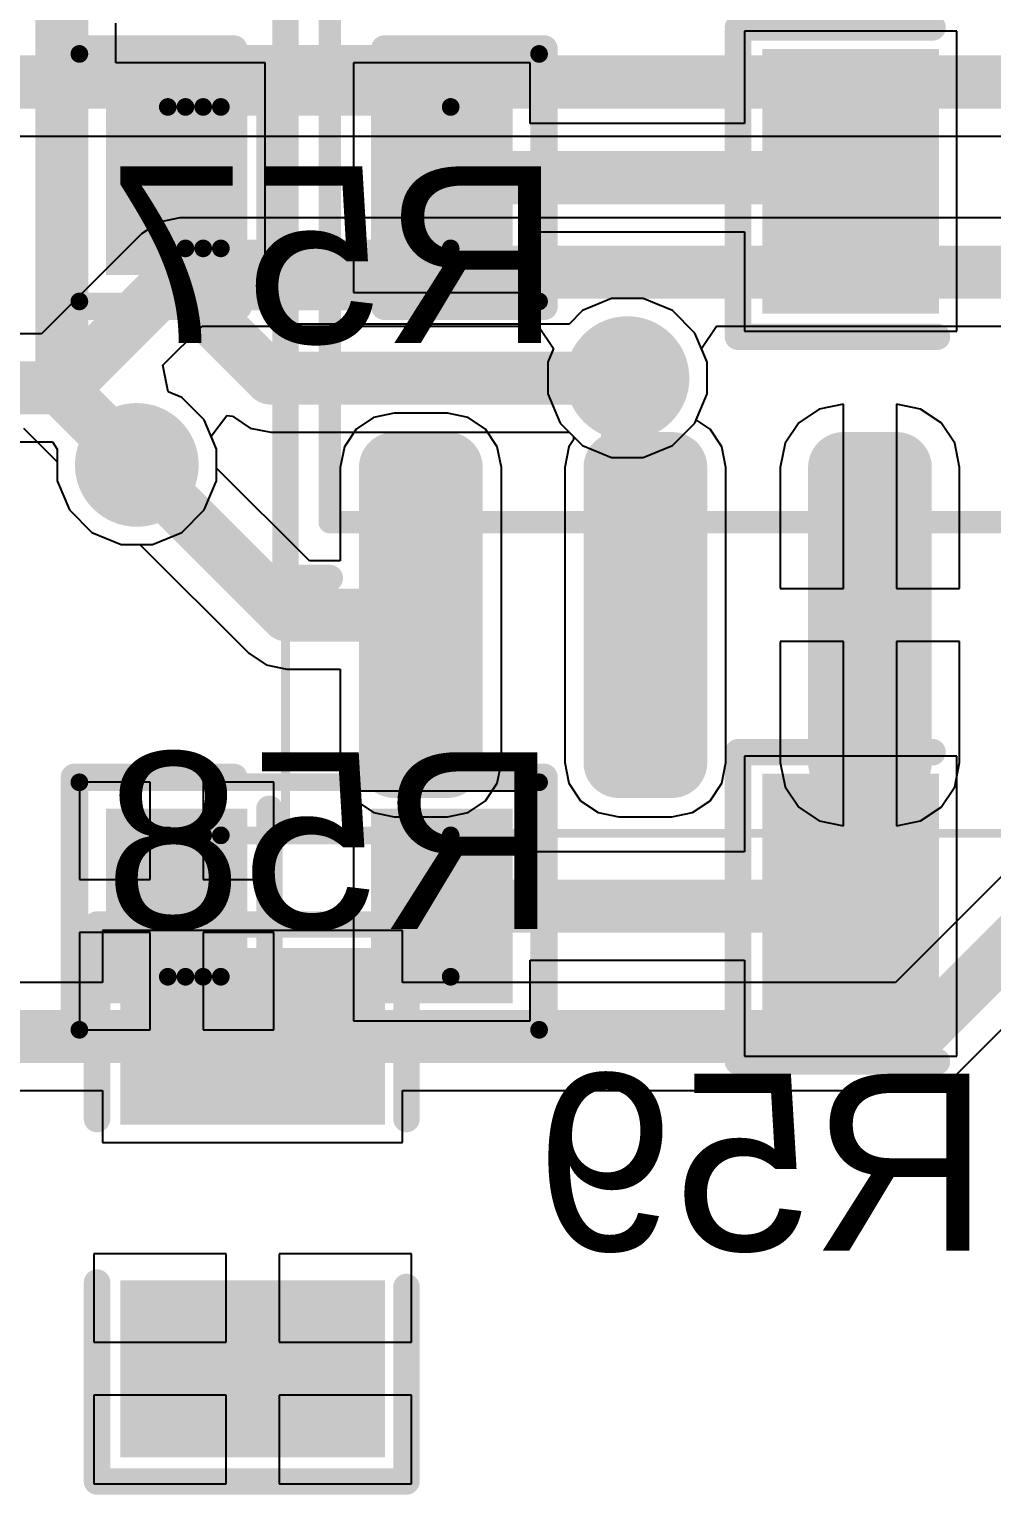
# Model space of a CAD drawing. Header units: millimetres. Extents: x 95 to 305, y 96 to 295.
# Drawn here: x 174.82 to 180.26, y 111.46 to 119.75 of the extents above; entities that cross this region are included whole.
import ezdxf

# ---------------------------------------------------------------- set-up
doc = ezdxf.new("R2010")
doc.units = ezdxf.units.MM
for name, color, linetype in [('BottomLayer', 5, 'Continuous'), ('BottomOverlay', 54, 'Continuous'), ('BottomPaste', 16, 'Continuous'), ('BottomSolder', 6, 'Continuous'), ('Mechanical11', 56, 'Continuous'), ('Mechanical13', 56, 'Continuous'), ('Mechanical15', 56, 'Continuous'), ('TopLayer', 1, 'Continuous'), ('TopOverlay', 2, 'Continuous'), ('TopPaste', 8, 'Continuous'), ('TopSolder', 216, 'Continuous'), ('ViaHoleLayer', 16, 'Continuous')]:
    doc.layers.add(name, color=color, linetype=linetype)
doc.styles.add('Arial', font='arial.ttf', dxfattribs={"height": 0.2})

# ---------------------------------------------------------------- blocks, each defined once
blk = doc.blocks.new('SOIC_14_B_59')
at = {"layer": 'BottomLayer'}
h = blk.add_hatch(color=5, dxfattribs=at)
edge = h.paths.add_edge_path()
edge.add_arc((1.67399843, -1.11400082), 0.1499997, 90, 180)
edge.add_line((1.52399873, -1.11400082), (1.52399873, -1.41400022))
edge.add_arc((1.67399843, -1.41400022), 0.1499997, 180, 270)
edge.add_line((1.67399843, -1.56399992), (3.34400017, -1.56399992))
edge.add_arc((3.34400017, -1.41400022), 0.1499997, 270, 360)
edge.add_line((3.49399987, -1.41400022), (3.49399987, -1.11400082))
edge.add_arc((3.34400017, -1.11400082), 0.1499997, 0, 90.00000000000018)
edge.add_line((3.34400017, -0.96400112), (1.67399843, -0.96400112))
h = blk.add_hatch(color=5, dxfattribs=at)
edge = h.paths.add_edge_path()
edge.add_arc((1.67399843, -2.38400082), 0.1499997, 90, 180)
edge.add_line((1.52399873, -2.38400082), (1.52399873, -2.68400022))
edge.add_arc((1.67399843, -2.68400022), 0.1499997, 180, 270)
edge.add_line((1.67399843, -2.83399992), (3.34400017, -2.83399992))
edge.add_arc((3.34400017, -2.68400022), 0.1499997, 270, 360)
edge.add_line((3.49399987, -2.68400022), (3.49399987, -2.38400082))
edge.add_arc((3.34400017, -2.38400082), 0.1499997, 0, 90.00000000000018)
edge.add_line((3.34400017, -2.23400112), (1.67399843, -2.23400112))
h = blk.add_hatch(color=5, dxfattribs=at)
edge = h.paths.add_edge_path()
edge.add_arc((1.67400097, -3.65400082), 0.1499997, 90, 180)
edge.add_line((1.52400127, -3.65400082), (1.52400127, -3.95400022))
edge.add_arc((1.67400097, -3.95400022), 0.1499997, 180, 270)
edge.add_line((1.67400097, -4.103999920000001), (3.34400271, -4.103999920000001))
edge.add_arc((3.34400271, -3.95400022), 0.1499997, 270, 360)
edge.add_line((3.49400241, -3.95400022), (3.49400241, -3.65400082))
edge.add_arc((3.34400271, -3.65400082), 0.1499997, 0, 89.99999999999984)
edge.add_line((3.34400271, -3.50400112), (1.67400097, -3.50400112))
at = {"layer": 'BottomPaste'}
h = blk.add_hatch(color=16, dxfattribs=at)
edge = h.paths.add_edge_path()
edge.add_arc((1.67399843, -1.11400082), 0.1499997, 90, 180)
edge.add_line((1.52399873, -1.11400082), (1.52399873, -1.41400022))
edge.add_arc((1.67399843, -1.41400022), 0.1499997, 180, 270)
edge.add_line((1.67399843, -1.56399992), (3.34400017, -1.56399992))
edge.add_arc((3.34400017, -1.41400022), 0.1499997, 270, 360)
edge.add_line((3.49399987, -1.41400022), (3.49399987, -1.11400082))
edge.add_arc((3.34400017, -1.11400082), 0.1499997, 0, 90.00000000000018)
edge.add_line((3.34400017, -0.96400112), (1.67399843, -0.96400112))
h = blk.add_hatch(color=16, dxfattribs=at)
edge = h.paths.add_edge_path()
edge.add_arc((1.67399843, -2.38400082), 0.1499997, 90, 180)
edge.add_line((1.52399873, -2.38400082), (1.52399873, -2.68400022))
edge.add_arc((1.67399843, -2.68400022), 0.1499997, 180, 270)
edge.add_line((1.67399843, -2.83399992), (3.34400017, -2.83399992))
edge.add_arc((3.34400017, -2.68400022), 0.1499997, 270, 360)
edge.add_line((3.49399987, -2.68400022), (3.49399987, -2.38400082))
edge.add_arc((3.34400017, -2.38400082), 0.1499997, 0, 90.00000000000018)
edge.add_line((3.34400017, -2.23400112), (1.67399843, -2.23400112))
h = blk.add_hatch(color=16, dxfattribs=at)
edge = h.paths.add_edge_path()
edge.add_arc((1.67400097, -3.65400082), 0.1499997, 90, 180)
edge.add_line((1.52400127, -3.65400082), (1.52400127, -3.95400022))
edge.add_arc((1.67400097, -3.95400022), 0.1499997, 180, 270)
edge.add_line((1.67400097, -4.103999920000001), (3.34400271, -4.103999920000001))
edge.add_arc((3.34400271, -3.95400022), 0.1499997, 270, 360)
edge.add_line((3.49400241, -3.95400022), (3.49400241, -3.65400082))
edge.add_arc((3.34400271, -3.65400082), 0.1499997, 0, 89.99999999999984)
edge.add_line((3.34400271, -3.50400112), (1.67400097, -3.50400112))
at = {"layer": 'BottomSolder'}
h = blk.add_hatch(color=6, dxfattribs=at)
edge = h.paths.add_edge_path()
edge.add_arc((1.67399843, -1.11400082), 0.1999996, 90, 180)
edge.add_line((1.47399883, -1.11400082), (1.47399883, -1.41400022))
edge.add_arc((1.67399843, -1.41400022), 0.1999996, 180, 270.0000000000001)
edge.add_line((1.67399843, -1.61399982), (3.34400017, -1.61399982))
edge.add_arc((3.34400017, -1.41400022), 0.1999996, 270, 360)
edge.add_line((3.54399977, -1.41400022), (3.54399977, -1.11400082))
edge.add_arc((3.34400017, -1.11400082), 0.1999996, 0, 90)
edge.add_line((3.34400017, -0.9140012200000001), (1.67399843, -0.9140012200000001))
h = blk.add_hatch(color=6, dxfattribs=at)
edge = h.paths.add_edge_path()
edge.add_arc((1.67399843, -2.38400082), 0.1999996, 90, 180)
edge.add_line((1.47399883, -2.38400082), (1.47399883, -2.68400022))
edge.add_arc((1.67399843, -2.68400022), 0.1999996, 180, 270.0000000000001)
edge.add_line((1.67399843, -2.88399982), (3.34400017, -2.88399982))
edge.add_arc((3.34400017, -2.68400022), 0.1999996, 270, 360)
edge.add_line((3.54399977, -2.68400022), (3.54399977, -2.38400082))
edge.add_arc((3.34400017, -2.38400082), 0.1999996, 0, 90)
edge.add_line((3.34400017, -2.18400122), (1.67399843, -2.18400122))
h = blk.add_hatch(color=6, dxfattribs=at)
edge = h.paths.add_edge_path()
edge.add_arc((1.67400097, -3.65400082), 0.1999996, 90, 180)
edge.add_line((1.47400137, -3.65400082), (1.47400137, -3.95400022))
edge.add_arc((1.67400097, -3.95400022), 0.1999996, 180, 270)
edge.add_line((1.67400097, -4.15399982), (3.34400271, -4.15399982))
edge.add_arc((3.34400271, -3.95400022), 0.1999996, 270, 360)
edge.add_line((3.54400231, -3.95400022), (3.54400231, -3.65400082))
edge.add_arc((3.34400271, -3.65400082), 0.1999996, 0, 89.99999999999974)
edge.add_line((3.34400271, -3.45400122), (1.67400097, -3.45400122))
at = {"layer": 'BottomOverlay', "const_width": 0.1499997}
for points in [[(2.30000048, -4.56900026), (2.30000048, -4.31897536)], [(2.30000048, -4.56900026), (-2.20000068, -4.56900026)]]:
    blk.add_lwpolyline(points, dxfattribs=at)
at = {"layer": 'BottomOverlay', "const_width": 0.07499858}
for points in [[(2.26249992, -4.31897536, 1), (2.33750104, -4.31897536, 1)], [(2.26249992, -4.56900026, 1), (2.33750104, -4.56900026, 1)], [(2.26249992, -4.56900026, 1), (2.33750104, -4.56900026, 1)]]:
    blk.add_lwpolyline(points, format="xyb", close=True, dxfattribs=at)
at = {"layer": 'Mechanical13', "const_width": 0.127}
for points in [[(1.98400162, -4.31900076), (1.98400162, 4.330999719999999)], [(-1.91600074, -4.3190033), (1.98400162, -4.31900076)]]:
    blk.add_lwpolyline(points, dxfattribs=at)
at = {"layer": 'Mechanical13', "const_width": 0.0635}
blk.add_lwpolyline([(1.95225162, -4.31900076, 1), (2.01575162, -4.31900076, 1)], format="xyb", close=True, dxfattribs=at)
blk.add_lwpolyline([(1.95225162, -4.31900076, 1), (2.01575162, -4.31900076, 1)], format="xyb", close=True, dxfattribs=at)
at = {"layer": 'Mechanical15', "const_width": 0.0499999}
for points in [[(3.744000639999999, -4.56900026), (3.744000639999999, 4.58099922)], [(3.744000639999999, -4.56900026), (-3.67599976, -4.56900026)]]:
    blk.add_lwpolyline(points, dxfattribs=at)
at = {"layer": 'Mechanical15', "const_width": 0.02499868}
blk.add_lwpolyline([(3.7315013, -4.56900026, 1), (3.75649998, -4.56900026, 1)], format="xyb", close=True, dxfattribs=at)
blk.add_lwpolyline([(3.7315013, -4.56900026, 1), (3.75649998, -4.56900026, 1)], format="xyb", close=True, dxfattribs=at)
blk = doc.blocks.new('RES0805_82')
at = {"layer": 'TopLayer'}
for points in [[(-1.38780139, 0.6782968399999999), (-0.4878006499999999, 0.6782968399999999), (-0.4878006499999999, -0.7187031599999999), (-1.38780139, -0.7187031599999999)], [(0.49219993, 0.67829938), (1.39220067, 0.67829938), (1.39220067, -0.7187006199999999), (0.49219993, -0.7187006199999999)]]:
    blk.add_hatch(color=1, dxfattribs=at).paths.add_polyline_path(points)
at = {"layer": 'TopPaste'}
for points in [[(-1.38780139, 0.6782968399999999), (-0.4878006499999999, 0.6782968399999999), (-0.4878006499999999, -0.7187031599999999), (-1.38780139, -0.7187031599999999)], [(0.49219993, 0.67829938), (1.39220067, 0.67829938), (1.39220067, -0.7187006199999999), (0.49219993, -0.7187006199999999)]]:
    blk.add_hatch(color=8, dxfattribs=at).paths.add_polyline_path(points)
at = {"layer": 'TopSolder'}
for points in [[(-1.43780129, 0.72829674), (-0.43780075, 0.72829674), (-0.43780075, -0.76870306), (-1.43780129, -0.76870306)], [(0.44220003, 0.72829928), (1.44220057, 0.72829928), (1.44220057, -0.76870052), (0.44220003, -0.76870052)]]:
    blk.add_hatch(color=216, dxfattribs=at).paths.add_polyline_path(points)
at = {"layer": 'TopOverlay', "const_width": 0.1499997}
for points in [[(-1.5750032, 0.8500008399999999), (-0.47500032, 0.8500008399999999)], [(0.47500032, 0.8500008399999999), (1.5750032, 0.8500008399999999)], [(-1.57500066, -0.87499952), (-1.57500066, 0.8249970799999999)], [(1.57500066, -0.87499952), (1.57500066, 0.8249970799999999)], [(-1.57500066, -0.90000074), (-0.4499991, -0.90000074)], [(0.47500032, -0.90000074), (1.57500066, -0.90000074)]]:
    blk.add_lwpolyline(points, dxfattribs=at)
at = {"layer": 'TopOverlay', "const_width": 0.07499858}
for points in [[(-1.61250376, 0.8500008399999999, 1), (-1.53750264, 0.8500008399999999, 1)], [(-0.5125008799999999, 0.8500008399999999, 1), (-0.43749976, 0.8500008399999999, 1)], [(0.43749976, 0.8500008399999999, 1), (0.5125008799999999, 0.8500008399999999, 1)], [(1.53750264, 0.8500008399999999, 1), (1.61250376, 0.8500008399999999, 1)], [(-1.61250122, 0.8249970799999999, 1), (-1.5375001, 0.8249970799999999, 1)], [(1.5375001, 0.8249970799999999, 1), (1.61250122, 0.8249970799999999, 1)], [(-1.61250122, -0.87499952, 1), (-1.5375001, -0.87499952, 1)], [(-1.61250122, -0.90000074, 1), (-1.5375001, -0.90000074, 1)], [(-0.4874996599999999, -0.90000074, 1), (-0.41249854, -0.90000074, 1)], [(0.43749976, -0.90000074, 1), (0.5125008799999999, -0.90000074, 1)], [(1.5375001, -0.87499952, 1), (1.61250122, -0.87499952, 1)], [(1.5375001, -0.90000074, 1), (1.61250122, -0.90000074, 1)]]:
    blk.add_lwpolyline(points, format="xyb", close=True, dxfattribs=at)
blk = doc.blocks.new('RES0805_83')
at = {"layer": 'TopLayer'}
for points in [[(-1.38780139, 0.67829938), (-0.4878006499999999, 0.67829938), (-0.4878006499999999, -0.7187006199999999), (-1.38780139, -0.7187006199999999)], [(0.49219993, 0.67829938), (1.39220067, 0.67829938), (1.39220067, -0.7187006199999999), (0.49219993, -0.7187006199999999)]]:
    blk.add_hatch(color=1, dxfattribs=at).paths.add_polyline_path(points)
at = {"layer": 'TopPaste'}
for points in [[(-1.38780139, 0.67829938), (-0.4878006499999999, 0.67829938), (-0.4878006499999999, -0.7187006199999999), (-1.38780139, -0.7187006199999999)], [(0.49219993, 0.67829938), (1.39220067, 0.67829938), (1.39220067, -0.7187006199999999), (0.49219993, -0.7187006199999999)]]:
    blk.add_hatch(color=8, dxfattribs=at).paths.add_polyline_path(points)
at = {"layer": 'TopSolder'}
for points in [[(-1.43780129, 0.72829928), (-0.43780075, 0.72829928), (-0.43780075, -0.76870052), (-1.43780129, -0.76870052)], [(0.44220003, 0.72829928), (1.44220057, 0.72829928), (1.44220057, -0.76870052), (0.44220003, -0.76870052)]]:
    blk.add_hatch(color=216, dxfattribs=at).paths.add_polyline_path(points)
at = {"layer": 'TopOverlay', "const_width": 0.1499997}
for points in [[(-1.57500066, 0.8500008399999999), (-0.47500032, 0.8500008399999999)], [(0.47500032, 0.8500008399999999), (1.57500066, 0.8500008399999999)], [(-1.57500066, -0.87499952), (-1.57500066, 0.8249996199999998)], [(1.57500066, -0.87499952), (1.57500066, 0.8249996199999998)], [(-1.57500066, -0.90000074), (-0.4499991, -0.90000074)], [(0.47500032, -0.90000074), (1.57500066, -0.90000074)]]:
    blk.add_lwpolyline(points, dxfattribs=at)
at = {"layer": 'TopOverlay', "const_width": 0.07499858}
for points in [[(-1.61250122, 0.8500008399999999, 1), (-1.5375001, 0.8500008399999999, 1)], [(-0.5125008799999999, 0.8500008399999999, 1), (-0.43749976, 0.8500008399999999, 1)], [(0.43749976, 0.8500008399999999, 1), (0.5125008799999999, 0.8500008399999999, 1)], [(1.5375001, 0.8500008399999999, 1), (1.61250122, 0.8500008399999999, 1)], [(-1.61250122, 0.8249996199999998, 1), (-1.5375001, 0.8249996199999998, 1)], [(1.5375001, 0.8249996199999998, 1), (1.61250122, 0.8249996199999998, 1)], [(-1.61250122, -0.87499952, 1), (-1.5375001, -0.87499952, 1)], [(-1.61250122, -0.90000074, 1), (-1.5375001, -0.90000074, 1)], [(-0.4874996599999999, -0.90000074, 1), (-0.41249854, -0.90000074, 1)], [(0.43749976, -0.90000074, 1), (0.5125008799999999, -0.90000074, 1)], [(1.5375001, -0.87499952, 1), (1.61250122, -0.87499952, 1)], [(1.5375001, -0.90000074, 1), (1.61250122, -0.90000074, 1)]]:
    blk.add_lwpolyline(points, format="xyb", close=True, dxfattribs=at)
blk = doc.blocks.new('RES0805_B_89')
at = {"layer": 'BottomLayer'}
for points in [[(-1.38780139, 0.7187006199999999), (-0.4878006499999999, 0.7187006199999999), (-0.4878006499999999, -0.67829938), (-1.38780139, -0.67829938)], [(0.49219993, 0.7187006199999999), (1.39220067, 0.7187006199999999), (1.39220067, -0.67829938), (0.49219993, -0.67829938)]]:
    blk.add_hatch(color=5, dxfattribs=at).paths.add_polyline_path(points)
at = {"layer": 'BottomPaste'}
for points in [[(-1.38780139, 0.7187006199999999), (-0.4878006499999999, 0.7187006199999999), (-0.4878006499999999, -0.67829938), (-1.38780139, -0.67829938)], [(0.49219993, 0.7187006199999999), (1.39220067, 0.7187006199999999), (1.39220067, -0.67829938), (0.49219993, -0.67829938)]]:
    blk.add_hatch(color=16, dxfattribs=at).paths.add_polyline_path(points)
at = {"layer": 'BottomSolder'}
for points in [[(-1.43780129, 0.76870052), (-0.43780075, 0.76870052), (-0.43780075, -0.72829928), (-1.43780129, -0.72829928)], [(0.44220003, 0.76870052), (1.44220057, 0.76870052), (1.44220057, -0.72829928), (0.44220003, -0.72829928)]]:
    blk.add_hatch(color=6, dxfattribs=at).paths.add_polyline_path(points)
at = {"layer": 'BottomOverlay', "const_width": 0.1499997}
for points in [[(-1.57500066, 0.90000074), (-0.4499991, 0.90000074)], [(-1.57500066, 0.87499952), (-1.57500066, -0.8249996199999998)], [(0.47500032, 0.90000074), (1.57500066, 0.90000074)], [(1.57500066, 0.87499952), (1.57500066, -0.8249996199999998)], [(-1.57500066, -0.8500008399999999), (-0.47500032, -0.8500008399999999)], [(0.47500032, -0.8500008399999999), (1.57500066, -0.8500008399999999)]]:
    blk.add_lwpolyline(points, dxfattribs=at)
at = {"layer": 'BottomOverlay', "const_width": 0.07499858}
for points in [[(-1.61250122, 0.90000074, 1), (-1.5375001, 0.90000074, 1)], [(-1.61250122, 0.87499952, 1), (-1.5375001, 0.87499952, 1)], [(-0.4874996599999999, 0.90000074, 1), (-0.41249854, 0.90000074, 1)], [(0.43749976, 0.90000074, 1), (0.5125008799999999, 0.90000074, 1)], [(1.5375001, 0.90000074, 1), (1.61250122, 0.90000074, 1)], [(1.5375001, 0.87499952, 1), (1.61250122, 0.87499952, 1)], [(-1.61250122, -0.8249996199999998, 1), (-1.5375001, -0.8249996199999998, 1)], [(-1.61250122, -0.8500008399999999, 1), (-1.5375001, -0.8500008399999999, 1)], [(-0.5125008799999999, -0.8500008399999999, 1), (-0.43749976, -0.8500008399999999, 1)], [(0.43749976, -0.8500008399999999, 1), (0.5125008799999999, -0.8500008399999999, 1)], [(1.5375001, -0.8249996199999998, 1), (1.61250122, -0.8249996199999998, 1)], [(1.5375001, -0.8500008399999999, 1), (1.61250122, -0.8500008399999999, 1)]]:
    blk.add_lwpolyline(points, format="xyb", close=True, dxfattribs=at)
blk = doc.blocks.new('LED0603_RED_137')
at = {"layer": 'TopLayer'}
for points in [[(-1.09996097, 0.49992153), (-0.39995983, 0.49992153), (-0.39995983, -0.50007901), (-1.09996097, -0.50007901)], [(0.40003857, 0.49992153), (1.10003971, 0.49992153), (1.10003971, -0.50007901), (0.40003857, -0.50007901)]]:
    blk.add_hatch(color=1, dxfattribs=at).paths.add_polyline_path(points)
at = {"layer": 'TopPaste'}
for points in [[(-1.09996097, 0.49992153), (-0.39995983, 0.49992153), (-0.39995983, -0.50007901), (-1.09996097, -0.50007901)], [(0.40003857, 0.49992153), (1.10003971, 0.49992153), (1.10003971, -0.50007901), (0.40003857, -0.50007901)]]:
    blk.add_hatch(color=8, dxfattribs=at).paths.add_polyline_path(points)
at = {"layer": 'TopSolder'}
for points in [[(-1.14996087, 0.54992143), (-0.34995993, 0.54992143), (-0.34995993, -0.55007891), (-1.14996087, -0.55007891)], [(0.35003867, 0.54992143), (1.15003961, 0.54992143), (1.15003961, -0.55007891), (0.35003867, -0.55007891)]]:
    blk.add_hatch(color=216, dxfattribs=at).paths.add_polyline_path(points)
at = {"layer": 'Mechanical11', "const_width": 0.0999998}
for points in [[(-1.29996184, 0.6999224), (1.30003804, 0.6999224)], [(-1.29996184, -0.7000798799999999), (-1.29996184, 0.6999224)], [(1.30003804, -0.7000798799999999), (1.30003804, 0.6999224)], [(-1.29996184, -0.7000798799999999), (1.30003804, -0.7000798799999999)]]:
    blk.add_lwpolyline(points, dxfattribs=at)
at = {"layer": 'Mechanical11', "const_width": 0.0499999}
for points in [[(-1.32496052, 0.6999224, 1), (-1.27496316, 0.6999224, 1)], [(-1.32496052, 0.6999224, 1), (-1.27496316, 0.6999224, 1)], [(1.27503936, 0.6999224, 1), (1.32503672, 0.6999224, 1)], [(1.27503936, 0.6999224, 1), (1.32503672, 0.6999224, 1)], [(-1.32496052, -0.7000798799999999, 1), (-1.27496316, -0.7000798799999999, 1)], [(-1.32496052, -0.7000798799999999, 1), (-1.27496316, -0.7000798799999999, 1)], [(1.27503936, -0.7000798799999999, 1), (1.32503672, -0.7000798799999999, 1)], [(1.27503936, -0.7000798799999999, 1), (1.32503672, -0.7000798799999999, 1)]]:
    blk.add_lwpolyline(points, format="xyb", close=True, dxfattribs=at)
at = {"layer": 'Mechanical15', "const_width": 0.0999998}
for points in [[(-0.7999603, 0.3999229999999999), (0.8000390399999999, 0.3999229999999999)], [(-0.7999603, -0.40007794), (-0.7999603, 0.3999229999999999)], [(-0.69996304, -0.40008048), (-0.69996304, 0.39992046)], [(-0.5999606999999999, -0.40007794), (-0.5999606999999999, 0.39992046)], [(-0.4999634399999999, 0.39992046), (-0.49995836, -0.40008048)], [(0.8000390399999999, -0.40007794), (0.8000390399999999, 0.3999229999999999)], [(-0.7999603, -0.40007794), (0.8000390399999999, -0.40007794)]]:
    blk.add_lwpolyline(points, dxfattribs=at)
at = {"layer": 'Mechanical15', "const_width": 0.0499999}
for points in [[(-0.8249589799999999, 0.3999229999999999, 1), (-0.77496162, 0.3999229999999999, 1)], [(-0.8249589799999999, 0.3999229999999999, 1), (-0.77496162, 0.3999229999999999, 1)], [(-0.7249617199999999, 0.39992046, 1), (-0.6749643599999999, 0.39992046, 1)], [(-0.62495938, 0.39992046, 1), (-0.57496202, 0.39992046, 1)], [(-0.52496212, 0.39992046, 1), (-0.47496476, 0.39992046, 1)], [(0.77504036, 0.3999229999999999, 1), (0.8250377199999999, 0.3999229999999999, 1)], [(0.77504036, 0.3999229999999999, 1), (0.8250377199999999, 0.3999229999999999, 1)], [(-0.8249589799999999, -0.40007794, 1), (-0.77496162, -0.40007794, 1)], [(-0.8249589799999999, -0.40007794, 1), (-0.77496162, -0.40007794, 1)], [(-0.7249617199999999, -0.40008048, 1), (-0.6749643599999999, -0.40008048, 1)], [(-0.62495938, -0.40007794, 1), (-0.57496202, -0.40007794, 1)], [(-0.52495704, -0.40008048, 1), (-0.4749596799999999, -0.40008048, 1)], [(0.77504036, -0.40007794, 1), (0.8250377199999999, -0.40007794, 1)], [(0.77504036, -0.40007794, 1), (0.8250377199999999, -0.40007794, 1)]]:
    blk.add_lwpolyline(points, format="xyb", close=True, dxfattribs=at)
at = {"layer": 'TopOverlay', "const_width": 0.1499997}
for points in [[(-1.32995924, -0.7300798199999999), (-1.32995924, 0.72992234)], [(-1.32995924, 0.72992234), (-0.4250004199999999, 0.72992234)], [(0.4250004199999999, 0.72992234), (1.33003798, 0.72992234)], [(1.33003798, -0.7300798199999999), (1.33003798, 0.72992234)], [(-0.22500082, -0.5499989), (-0.22500082, 0.5499989)], [(-1.32995924, -0.7300798199999999), (-0.3999992, -0.7300798199999999)], [(0.4250004199999999, -0.7300798199999999), (1.33003798, -0.7300798199999999)]]:
    blk.add_lwpolyline(points, dxfattribs=at)
at = {"layer": 'TopOverlay', "const_width": 0.07499858}
for points in [[(-1.3674598, 0.72992234, 1), (-1.29245868, 0.72992234, 1)], [(-1.3674598, 0.72992234, 1), (-1.29245868, 0.72992234, 1)], [(-0.46250098, 0.72992234, 1), (-0.38749986, 0.72992234, 1)], [(0.38749986, 0.72992234, 1), (0.46250098, 0.72992234, 1)], [(1.29253742, 0.72992234, 1), (1.36753854, 0.72992234, 1)], [(1.29253742, 0.72992234, 1), (1.36753854, 0.72992234, 1)], [(-0.26250138, 0.5499989, 1), (-0.18750026, 0.5499989, 1)], [(-0.26250138, -0.5499989, 1), (-0.18750026, -0.5499989, 1)], [(-1.3674598, -0.7300798199999999, 1), (-1.29245868, -0.7300798199999999, 1)], [(-1.3674598, -0.7300798199999999, 1), (-1.29245868, -0.7300798199999999, 1)], [(-0.43749976, -0.7300798199999999, 1), (-0.36249864, -0.7300798199999999, 1)], [(0.38749986, -0.7300798199999999, 1), (0.46250098, -0.7300798199999999, 1)], [(1.29253742, -0.7300798199999999, 1), (1.36753854, -0.7300798199999999, 1)], [(1.29253742, -0.7300798199999999, 1), (1.36753854, -0.7300798199999999, 1)]]:
    blk.add_lwpolyline(points, format="xyb", close=True, dxfattribs=at)
blk = doc.blocks.new('LED0603_GREEN_138')
at = {"layer": 'TopLayer'}
for points in [[(-1.09995843, 0.49992153), (-0.39995729, 0.49992153), (-0.39995729, -0.50007901), (-1.09995843, -0.50007901)], [(0.40003857, 0.49992153), (1.10003971, 0.49992153), (1.10003971, -0.50007901), (0.40003857, -0.50007901)]]:
    blk.add_hatch(color=1, dxfattribs=at).paths.add_polyline_path(points)
at = {"layer": 'TopPaste'}
for points in [[(-1.09995843, 0.49992153), (-0.39995729, 0.49992153), (-0.39995729, -0.50007901), (-1.09995843, -0.50007901)], [(0.40003857, 0.49992153), (1.10003971, 0.49992153), (1.10003971, -0.50007901), (0.40003857, -0.50007901)]]:
    blk.add_hatch(color=8, dxfattribs=at).paths.add_polyline_path(points)
at = {"layer": 'TopSolder'}
for points in [[(-1.14995833, 0.54992143), (-0.34995739, 0.54992143), (-0.34995739, -0.55007891), (-1.14995833, -0.55007891)], [(0.35003867, 0.54992143), (1.15003961, 0.54992143), (1.15003961, -0.55007891), (0.35003867, -0.55007891)]]:
    blk.add_hatch(color=216, dxfattribs=at).paths.add_polyline_path(points)
at = {"layer": 'Mechanical11', "const_width": 0.0999998}
for points in [[(-1.29996184, 0.6999224), (1.30003804, 0.6999224)], [(-1.29996184, -0.7000798799999999), (-1.29996184, 0.6999224)], [(1.30003804, -0.7000798799999999), (1.30003804, 0.6999224)], [(-1.29996184, -0.7000798799999999), (1.30003804, -0.7000798799999999)]]:
    blk.add_lwpolyline(points, dxfattribs=at)
at = {"layer": 'Mechanical11', "const_width": 0.0499999}
for points in [[(-1.32496052, 0.6999224, 1), (-1.27496316, 0.6999224, 1)], [(-1.32496052, 0.6999224, 1), (-1.27496316, 0.6999224, 1)], [(1.27503936, 0.6999224, 1), (1.32503672, 0.6999224, 1)], [(1.27503936, 0.6999224, 1), (1.32503672, 0.6999224, 1)], [(-1.32496052, -0.7000798799999999, 1), (-1.27496316, -0.7000798799999999, 1)], [(-1.32496052, -0.7000798799999999, 1), (-1.27496316, -0.7000798799999999, 1)], [(1.27503936, -0.7000798799999999, 1), (1.32503672, -0.7000798799999999, 1)], [(1.27503936, -0.7000798799999999, 1), (1.32503672, -0.7000798799999999, 1)]]:
    blk.add_lwpolyline(points, format="xyb", close=True, dxfattribs=at)
at = {"layer": 'Mechanical15', "const_width": 0.0999998}
for points in [[(-0.7999603, 0.3999229999999999), (0.8000390399999999, 0.3999229999999999)], [(-0.7999603, -0.40007794), (-0.7999603, 0.3999229999999999)], [(-0.69996304, -0.40008048), (-0.69996304, 0.39992046)], [(-0.5999606999999999, -0.40007794), (-0.5999606999999999, 0.39992046)], [(-0.4999634399999999, 0.39992046), (-0.49995836, -0.40008048)], [(0.8000390399999999, -0.40007794), (0.8000390399999999, 0.3999229999999999)], [(-0.7999603, -0.40007794), (0.8000390399999999, -0.40007794)]]:
    blk.add_lwpolyline(points, dxfattribs=at)
at = {"layer": 'Mechanical15', "const_width": 0.0499999}
for points in [[(-0.8249589799999999, 0.3999229999999999, 1), (-0.77496162, 0.3999229999999999, 1)], [(-0.8249589799999999, 0.3999229999999999, 1), (-0.77496162, 0.3999229999999999, 1)], [(-0.7249617199999999, 0.39992046, 1), (-0.6749643599999999, 0.39992046, 1)], [(-0.62495938, 0.39992046, 1), (-0.57496202, 0.39992046, 1)], [(-0.52496212, 0.39992046, 1), (-0.47496476, 0.39992046, 1)], [(0.77504036, 0.3999229999999999, 1), (0.8250377199999999, 0.3999229999999999, 1)], [(0.77504036, 0.3999229999999999, 1), (0.8250377199999999, 0.3999229999999999, 1)], [(-0.8249589799999999, -0.40007794, 1), (-0.77496162, -0.40007794, 1)], [(-0.8249589799999999, -0.40007794, 1), (-0.77496162, -0.40007794, 1)], [(-0.7249617199999999, -0.40008048, 1), (-0.6749643599999999, -0.40008048, 1)], [(-0.62495938, -0.40007794, 1), (-0.57496202, -0.40007794, 1)], [(-0.52495704, -0.40008048, 1), (-0.4749596799999999, -0.40008048, 1)], [(0.77504036, -0.40007794, 1), (0.8250377199999999, -0.40007794, 1)], [(0.77504036, -0.40007794, 1), (0.8250377199999999, -0.40007794, 1)]]:
    blk.add_lwpolyline(points, format="xyb", close=True, dxfattribs=at)
at = {"layer": 'TopOverlay', "const_width": 0.1499997}
for points in [[(-1.32995924, -0.7300798199999999), (-1.32995924, 0.72992234)], [(-1.32995924, 0.72992234), (-0.4250004199999999, 0.72992234)], [(0.4250004199999999, 0.72992234), (1.33003798, 0.72992234)], [(1.33003798, -0.7300798199999999), (1.33003798, 0.72992234)], [(-0.22500082, -0.5499989), (-0.22500082, 0.5499989)], [(-1.32995924, -0.7300798199999999), (-0.3999992, -0.7300798199999999)], [(0.4250004199999999, -0.7300798199999999), (1.33003798, -0.7300798199999999)]]:
    blk.add_lwpolyline(points, dxfattribs=at)
at = {"layer": 'TopOverlay', "const_width": 0.07499858}
for points in [[(-1.3674598, 0.72992234, 1), (-1.29245868, 0.72992234, 1)], [(-1.3674598, 0.72992234, 1), (-1.29245868, 0.72992234, 1)], [(-0.46250098, 0.72992234, 1), (-0.38749986, 0.72992234, 1)], [(0.38749986, 0.72992234, 1), (0.46250098, 0.72992234, 1)], [(1.29253742, 0.72992234, 1), (1.36753854, 0.72992234, 1)], [(1.29253742, 0.72992234, 1), (1.36753854, 0.72992234, 1)], [(-0.26250138, 0.5499989, 1), (-0.18750026, 0.5499989, 1)], [(-0.26250138, -0.5499989, 1), (-0.18750026, -0.5499989, 1)], [(-1.3674598, -0.7300798199999999, 1), (-1.29245868, -0.7300798199999999, 1)], [(-1.3674598, -0.7300798199999999, 1), (-1.29245868, -0.7300798199999999, 1)], [(-0.43749976, -0.7300798199999999, 1), (-0.36249864, -0.7300798199999999, 1)], [(0.38749986, -0.7300798199999999, 1), (0.46250098, -0.7300798199999999, 1)], [(1.29253742, -0.7300798199999999, 1), (1.36753854, -0.7300798199999999, 1)], [(1.29253742, -0.7300798199999999, 1), (1.36753854, -0.7300798199999999, 1)]]:
    blk.add_lwpolyline(points, format="xyb", close=True, dxfattribs=at)

msp = doc.modelspace()

# ---------------------------------------------------------------- hatches: boundary and pattern name
at = {"layer": 'BottomLayer'}
h = msp.add_hatch(color=5, dxfattribs=at)
edge = h.paths.add_edge_path()
edge.add_arc((178.1999992, 117.77924882), 0.2999994, 0, 360)
h = msp.add_hatch(color=5, dxfattribs=at)
edge = h.paths.add_edge_path()
edge.add_arc((175.42500094, 117.2880306), 0.2999994, 0, 360)
at = {"layer": 'BottomSolder'}
h = msp.add_hatch(color=6, dxfattribs=at)
edge = h.paths.add_edge_path()
edge.add_arc((178.1999992, 117.77924882), 0.3499993, 0, 360)
h = msp.add_hatch(color=6, dxfattribs=at)
edge = h.paths.add_edge_path()
edge.add_arc((175.42500094, 117.2880306), 0.3499993, 0, 360)
at = {"layer": 'TopLayer'}
h = msp.add_hatch(color=1, dxfattribs=at)
edge = h.paths.add_edge_path()
edge.add_arc((178.1999992, 117.77924882), 0.2999994, 0, 360)
h = msp.add_hatch(color=1, dxfattribs=at)
edge = h.paths.add_edge_path()
edge.add_arc((175.42500094, 117.2880306), 0.2999994, 0, 360)
at = {"layer": 'TopSolder'}
h = msp.add_hatch(color=216, dxfattribs=at)
edge = h.paths.add_edge_path()
edge.add_arc((178.1999992, 117.77924882), 0.3499993, 0, 360)
h = msp.add_hatch(color=216, dxfattribs=at)
edge = h.paths.add_edge_path()
edge.add_arc((175.42500094, 117.2880306), 0.3499993, 0, 360)
at = {"layer": 'ViaHoleLayer'}
h = msp.add_hatch(color=16, dxfattribs=at)
edge = h.paths.add_edge_path()
edge.add_arc((178.1999992, 117.77924882), 0.1499997, 0, 360)
h = msp.add_hatch(color=16, dxfattribs=at)
edge = h.paths.add_edge_path()
edge.add_arc((175.42500094, 117.2880306), 0.1499997, 0, 360)

# ---------------------------------------------------------------- linework, layer by layer
at = {"layer": 'BottomLayer'}
for p, q in [((174.65310002, 119.14835708), (183.34119034, 119.14835708)), ((175.5506395, 118.6618404), (175.45140424, 118.59553624)), ((175.66769286, 118.68512458), (175.5506395, 118.6618404)), ((182.70877098, 118.68512458), (175.66769286, 118.68512458)), ((175.45140424, 118.59553624), (174.88577672, 118.02990872)), ((175.57249874, 117.85147626), (175.79439314, 118.07337066)), ((175.79439314, 118.07337066), (177.69728748, 118.07337066)), ((177.69728748, 118.07337066), (177.78214888, 117.94636812)), ((178.61784952, 117.94636812), (178.70271092, 118.07337066)), ((178.70271092, 118.07337066), (182.5820834, 118.07337066)), ((174.88577672, 118.02990872), (174.65310002, 118.02990872)), ((177.78214888, 117.94636812), (177.7500001, 117.86875842)), ((178.6499983, 117.86875842), (178.61784952, 117.94636812)), ((175.60229802, 117.70166706), (175.57249874, 117.85147626)), ((177.7500001, 117.86875842), (177.7500001, 117.68973922)), ((178.6499983, 117.68973922), (178.6499983, 117.86875842)), ((175.67990518, 117.66952082), (175.60229802, 117.70166706)), ((175.80649116, 117.54293484), (175.67990518, 117.66952082)), ((177.7500001, 117.68973922), (177.81850898, 117.52434458)), ((178.58909418, 117.54270116), (178.6499983, 117.68973922)), ((179.42119056, 117.63088742), (179.28463762, 117.60372466)), ((179.42119056, 116.58902768), (179.42119056, 117.63088742)), ((179.72120012, 117.63088996), (179.72118996, 117.63088996)), ((179.72118996, 117.63088996), (179.72118996, 116.58902768)), ((179.85776322, 117.60372466), (179.72120012, 117.63088996)), ((175.87500004, 117.3775402), (175.80649116, 117.54293484)), ((176.76414736, 117.5566229), (176.6649121, 117.49031874)), ((176.88120072, 117.57990708), (176.76414736, 117.5566229)), ((177.18120012, 117.57990708), (176.88120072, 117.57990708)), ((177.29825348, 117.5566229), (177.18120012, 117.57990708)), ((177.39748874, 117.49031874), (177.29825348, 117.5566229)), ((178.66748874, 117.49032128), (178.58909418, 117.54270116)), ((179.28463762, 117.60372466), (179.16886442, 117.52636896)), ((179.97353642, 117.52636896), (179.85776322, 117.60372466)), ((176.6649121, 117.49031874), (176.59860794, 117.39108348)), ((177.4637929, 117.39108348), (177.39748874, 117.49031874)), ((177.81850898, 117.52434458), (177.89412224, 117.44873132)), ((178.7337929, 117.39108602), (178.66748874, 117.49032128)), ((179.16886442, 117.52636896), (179.09150872, 117.41059576)), ((180.05089212, 117.41059576), (179.97353642, 117.52636896)), ((174.65310002, 117.4181548), (174.94786194, 117.4181548)), ((174.94786194, 117.4181548), (174.97500184, 117.37753766)), ((174.97500184, 117.37753766), (174.97500184, 117.198521)), ((175.87500004, 117.27060874), (175.87500004, 117.3775402)), ((176.59860794, 117.39108348), (176.57532376, 117.27403012)), ((177.48707708, 117.27403012), (177.4637929, 117.39108348)), ((177.86860794, 117.39108602), (177.84532376, 117.27403266)), ((177.89412224, 117.42927238), (177.86860794, 117.39108602)), ((177.89412224, 117.44873132), (177.89412224, 117.42927238)), ((178.75707708, 117.27403266), (178.7337929, 117.39108602)), ((179.09150872, 117.41059576), (179.06434342, 117.27403266)), ((180.07805742, 117.27403266), (180.05089212, 117.41059576)), ((176.40069876, 116.74490748), (175.87500004, 117.27060874)), ((176.57532376, 117.27403012), (176.57532376, 116.74490748)), ((177.48707708, 115.60403092), (177.48707708, 117.27403012)), ((177.84532376, 117.27403266), (177.84532376, 115.60403346)), ((178.75707708, 115.60403346), (178.75707708, 117.27403266)), ((179.06434342, 117.27403266), (179.06434342, 116.58902768)), ((180.07805742, 116.58902768), (180.07805742, 117.27403266)), ((174.97500184, 117.198521), (175.04351072, 117.03312636)), ((175.04351072, 117.03312636), (175.1700967, 116.90654038)), ((175.1700967, 116.90654038), (175.33549134, 116.8380315)), ((175.33549134, 116.8380315), (175.4424228, 116.8380315)), ((175.4424228, 116.8380315), (176.05770732, 116.22274952)), ((176.57532376, 116.74490748), (176.40069876, 116.74490748)), ((179.06434342, 116.58902768), (179.42119056, 116.58902768)), ((179.72118996, 116.58902768), (180.07805742, 116.58902768)), ((176.05770732, 116.22274952), (176.0577124, 116.2227419)), ((176.0577124, 116.2227419), (176.15694766, 116.15643774)), ((179.42119056, 116.28902828), (179.06434342, 116.28902828)), ((179.06434342, 116.28902828), (179.06434342, 115.60403346)), ((179.42119056, 115.2471787), (179.42119056, 116.28902828)), ((180.07805742, 116.28902828), (179.72118996, 116.28902828)), ((179.72118996, 116.28902828), (179.72118996, 115.24717616)), ((180.07805742, 115.60403346), (180.07805742, 116.28902828)), ((176.15694766, 116.15643774), (176.27400102, 116.13315102)), ((176.27400102, 116.13315102), (176.27401372, 116.13315356)), ((176.27401372, 116.13315356), (176.57532376, 116.13315356)), ((176.57532376, 116.13315356), (176.57532376, 115.60403092)), ((176.57532376, 115.60403092), (176.59860794, 115.48697756)), ((177.4637929, 115.48697756), (177.48707708, 115.60403092)), ((177.84532376, 115.60403346), (177.86860794, 115.4869801)), ((178.7337929, 115.4869801), (178.75707708, 115.60403346)), ((179.06434342, 115.60403346), (179.09150872, 115.46747036)), ((180.05089212, 115.46747036), (180.07805742, 115.60403346)), ((176.59860794, 115.48697756), (176.6649121, 115.3877423)), ((177.39748874, 115.3877423), (177.4637929, 115.48697756)), ((177.86860794, 115.4869801), (177.9349121, 115.38774484)), ((178.66748874, 115.38774484), (178.7337929, 115.4869801)), ((176.6649121, 115.3877423), (176.76414736, 115.32143814)), ((177.29825348, 115.32143814), (177.39748874, 115.3877423)), ((177.9349121, 115.38774484), (178.03414736, 115.32144068)), ((178.56825348, 115.32144068), (178.66748874, 115.38774484)), ((179.09150872, 115.46747036), (179.16886442, 115.35169716)), ((179.97353642, 115.35169716), (180.05089212, 115.46747036)), ((176.76414736, 115.32143814), (176.88120072, 115.29815396)), ((177.18120012, 115.29815396), (177.29825348, 115.32143814)), ((178.03414736, 115.32144068), (178.15120072, 115.2981565)), ((178.45120012, 115.2981565), (178.56825348, 115.32144068)), ((179.16886442, 115.35169716), (179.28463762, 115.27434146)), ((179.85776322, 115.27434146), (179.97353642, 115.35169716)), ((176.88120072, 115.29815396), (177.18120012, 115.29815396)), ((178.15120072, 115.2981565), (178.45120012, 115.2981565)), ((179.28463762, 115.27434146), (179.42119056, 115.2471787)), ((179.72118996, 115.24717616), (179.72120012, 115.24717616)), ((179.72120012, 115.24717616), (179.85776322, 115.27434146)), ((180.53532346, 115.18093296), (179.71550036, 114.36110986)), ((180.05848926, 113.83894428), (181.05748904, 114.83794406)), ((176.92829994, 114.6552317), (175.23130054, 114.6552317)), ((175.23130054, 114.6552317), (175.23130054, 114.36110986)), ((176.92829994, 114.36110986), (176.92829994, 114.6552317)), ((175.23130054, 114.36110986), (174.6328994, 114.36110986)), ((179.71550036, 114.36110986), (176.92829994, 114.36110986)), ((179.959254, 113.77264012), (180.05848926, 113.83894428)), ((174.6328994, 113.74935594), (175.23130054, 113.74935594)), ((175.23130054, 113.74935594), (175.23130054, 113.4552341)), ((176.92829994, 113.4552341), (176.92829994, 113.74935594)), ((176.92829994, 113.74935594), (179.84218794, 113.74935594)), ((179.84218794, 113.74935594), (179.84220064, 113.7493534)), ((179.84220064, 113.7493534), (179.959254, 113.77264012)), ((175.23130054, 113.4552341), (176.92829994, 113.4552341)), ((175.92978784, 112.82523028), (175.18130064, 112.82523028)), ((175.18130064, 112.82523028), (175.18130064, 112.3252389)), ((175.92978784, 112.3252389), (175.92978784, 112.82523028)), ((176.97829984, 112.82523028), (176.22978724, 112.82523028)), ((176.22978724, 112.82523028), (176.22978724, 112.3252389)), ((176.97829984, 112.3252389), (176.97829984, 112.82523028)), ((175.18130064, 112.3252389), (175.92978784, 112.3252389)), ((176.22978724, 112.3252389), (176.97829984, 112.3252389)), ((175.92978784, 112.0252395), (175.18130064, 112.0252395)), ((175.18130064, 112.0252395), (175.18130064, 111.52523288)), ((175.92978784, 111.52523288), (175.92978784, 112.0252395)), ((176.97829984, 112.0252395), (176.22978724, 112.0252395)), ((176.22978724, 112.0252395), (176.22978724, 111.52523288)), ((176.97829984, 111.52523288), (176.97829984, 112.0252395)), ((175.18130064, 111.52523288), (175.92978784, 111.52523288)), ((176.22978724, 111.52523288), (176.97829984, 111.52523288))]:
    msp.add_line(p, q, dxfattribs=at)
at = {"layer": 'BottomLayer', "const_width": 0.2999994}
for points in [[(173.80460032, 119.45423404), (183.34120304, 119.45423404)], [(175.012477, 117.72403176), (175.66769286, 118.37924762)], [(175.66769286, 118.37924762), (182.70878368, 118.37924762)], [(173.80460032, 117.72403176), (175.012477, 117.72403176)], [(178.1999992, 116.54023428), (178.1999992, 117.77924882)], [(175.42500094, 117.2880306), (176.27400102, 116.43903052)], [(178.1999992, 116.54023428), (178.30120042, 116.43903306)], [(176.27400102, 116.43903052), (177.03120042, 116.43903052)], [(179.84220064, 114.0552329), (180.84120042, 115.05423268)], [(173.90439692, 114.0552329), (176.07980024, 114.0552329)], [(176.07980024, 114.0552329), (179.84220064, 114.0552329)]]:
    msp.add_lwpolyline(points, dxfattribs=at)
at = {"layer": 'BottomLayer', "const_width": 0.1499997}
for points in [[(175.59269428, 118.37924762, 1), (175.74269144, 118.37924762, 1)], [(175.59269428, 118.37924762, 1), (175.74269144, 118.37924762, 1)], [(174.93747842, 117.72403176, 1), (175.08747558, 117.72403176, 1)], [(174.93747842, 117.72403176, 1), (175.08747558, 117.72403176, 1)], [(178.12500062, 117.77924882, 1), (178.27499778, 117.77924882, 1)], [(175.35000236, 117.2880306, 1), (175.49999952, 117.2880306, 1)], [(178.12500062, 116.54023428, 1), (178.27499778, 116.54023428, 1)], [(178.12500062, 116.54023428, 1), (178.27499778, 116.54023428, 1)], [(176.19900244, 116.43903052, 1), (176.3489996, 116.43903052, 1)], [(176.19900244, 116.43903052, 1), (176.3489996, 116.43903052, 1)], [(176.95620184, 116.43903052, 1), (177.106199, 116.43903052, 1)], [(178.22620184, 116.43903306, 1), (178.376199, 116.43903306, 1)], [(176.00480166, 114.0552329, 1), (176.15479882, 114.0552329, 1)], [(176.00480166, 114.0552329, 1), (176.15479882, 114.0552329, 1)], [(179.76720206, 114.0552329, 1), (179.91719922, 114.0552329, 1)], [(179.76720206, 114.0552329, 1), (179.91719922, 114.0552329, 1)]]:
    msp.add_lwpolyline(points, format="xyb", close=True, dxfattribs=at)
at = {"layer": 'TopLayer'}
for p, q in [((175.30591812, 119.56295112), (175.30591812, 119.78637206)), ((180.06219766, 119.74133024), (178.86220006, 119.74133024)), ((178.86220006, 119.74133024), (178.86220006, 119.21882938)), ((180.06219766, 118.04433084), (180.06219766, 119.74133024)), ((176.1500414, 119.56295112), (175.30591812, 119.56295112)), ((176.1500414, 118.2629588), (176.1500414, 119.56295112)), ((177.6500384, 119.56295112), (176.6500404, 119.56295112)), ((176.6500404, 119.56295112), (176.6500404, 118.26295372)), ((177.6500384, 119.21882938), (177.6500384, 119.56295112)), ((178.86220006, 119.21882938), (177.6500384, 119.21882938)), ((177.6500384, 118.26295372), (177.6500384, 118.60707546)), ((177.6500384, 118.60707546), (178.86220006, 118.60707546)), ((178.86220006, 118.60707546), (178.86220006, 118.04433084)), ((176.15004394, 118.26295626), (176.1500414, 118.2629588)), ((176.15004648, 118.26295626), (176.15004394, 118.26295626)), ((176.22323404, 118.17086094), (176.15004648, 118.26295626)), ((176.6500404, 118.26295372), (177.6500384, 118.26295372)), ((178.1104896, 118.22924792), (177.94509496, 118.16073904)), ((178.2895088, 118.22924792), (178.1104896, 118.22924792)), ((178.45490344, 118.16073904), (178.2895088, 118.22924792)), ((176.30896666, 118.08512578), (176.22323404, 118.17086094)), ((177.94509496, 118.16073904), (177.8694817, 118.08512578)), ((178.58148942, 118.03415306), (178.45490344, 118.16073904)), ((177.8694817, 118.08512578), (176.30896666, 118.08512578)), ((178.86220006, 118.04433084), (180.06219766, 118.04433084)), ((178.6499983, 117.86875842), (178.58148942, 118.03415306)), ((178.6499983, 117.68973922), (178.6499983, 117.86875842)), ((178.58148942, 117.52434458), (178.6499983, 117.68973922)), ((175.84453274, 117.45109352), (175.93387978, 117.56726042)), ((175.93387978, 117.56726042), (175.96598284, 117.56295766)), ((175.96598284, 117.56295766), (176.06521302, 117.49665604)), ((174.78375254, 117.49670176), (174.97500184, 117.30545246)), ((176.06521302, 117.49665604), (176.18226892, 117.47337186)), ((176.18226892, 117.47337186), (177.8694817, 117.47337186)), ((177.8694817, 117.47337186), (177.94509496, 117.3977586)), ((178.45490344, 117.3977586), (178.58148942, 117.52434458)), ((175.87500004, 117.3775402), (175.84453274, 117.45109352)), ((175.87500004, 117.198521), (175.87500004, 117.3775402)), ((177.94509496, 117.3977586), (178.1104896, 117.32924972)), ((178.2895088, 117.32924972), (178.45490344, 117.3977586)), ((174.97500184, 117.30545246), (174.97500184, 117.198521)), ((178.1104896, 117.32924972), (178.2895088, 117.32924972)), ((174.97500184, 117.198521), (175.04351072, 117.03312636)), ((175.80649116, 117.03312636), (175.87500004, 117.198521)), ((175.04351072, 117.03312636), (175.1700967, 116.90654038)), ((175.67990518, 116.90654038), (175.80649116, 117.03312636)), ((175.1700967, 116.90654038), (175.33549134, 116.8380315)), ((175.51451054, 116.8380315), (175.67990518, 116.90654038)), ((175.33549134, 116.8380315), (175.51451054, 116.8380315)), ((180.06219766, 115.64132828), (178.86220006, 115.64132828)), ((178.86220006, 115.64132828), (178.86220006, 115.09870554)), ((180.06219766, 113.94432888), (180.06219766, 115.64132828)), ((175.50004016, 115.49274844), (175.10004096, 115.49274844)), ((175.10004096, 115.49274844), (175.10004096, 114.94274954)), ((175.50004016, 114.94274954), (175.50004016, 115.49274844)), ((176.20003876, 115.49274844), (175.80003956, 115.49274844)), ((175.80003956, 115.49274844), (175.80003956, 114.94274954)), ((176.20003876, 114.94274954), (176.20003876, 115.49274844)), ((177.6500384, 115.44274854), (176.6500404, 115.44274854)), ((176.6500404, 115.44274854), (176.6500404, 114.14275114)), ((177.6500384, 115.09870554), (177.6500384, 115.44274854)), ((178.86220006, 115.09870554), (177.6500384, 115.09870554)), ((175.10004096, 114.94274954), (175.50004016, 114.94274954)), ((175.80003956, 114.94274954), (176.20003876, 114.94274954)), ((175.50004016, 114.64275014), (175.10004096, 114.64275014)), ((175.10004096, 114.64275014), (175.10004096, 114.09275124)), ((175.50004016, 114.09275124), (175.50004016, 114.64275014)), ((176.20003876, 114.64275014), (175.80003956, 114.64275014)), ((175.80003956, 114.64275014), (175.80003956, 114.09275124)), ((176.20003876, 114.09275124), (176.20003876, 114.64275014)), ((177.6500384, 114.14275114), (177.6500384, 114.48695162)), ((177.6500384, 114.48695162), (178.86220006, 114.48695162)), ((178.86220006, 114.48695162), (178.86220006, 113.94432888)), ((176.6500404, 114.14275114), (177.6500384, 114.14275114)), ((175.10004096, 114.09275124), (175.50004016, 114.09275124)), ((175.80003956, 114.09275124), (176.20003876, 114.09275124)), ((178.86220006, 113.94432888), (180.06219766, 113.94432888))]:
    msp.add_line(p, q, dxfattribs=at)
at = {"layer": 'TopLayer', "const_width": 0.2999994}
for points in [[(175.00004116, 117.71299038), (175.00004116, 119.91307234)], [(175.6500424, 118.91295242), (175.79250338, 118.77049144)], [(177.1500394, 118.91295242), (179.44207698, 118.91295242)], [(179.44207698, 118.91295242), (179.46219886, 118.89283054)], [(175.79250338, 118.16901436), (175.79250338, 118.77049144)], [(175.79250338, 118.16901436), (176.18226892, 117.77924882)], [(176.18226892, 117.77924882), (178.1999992, 117.77924882)], [(175.00004116, 117.71299038), (175.42500094, 117.2880306)], [(177.1500394, 114.79274984), (177.15011814, 114.79282858)], [(177.15011814, 114.79282858), (179.46219886, 114.79282858)]]:
    msp.add_lwpolyline(points, dxfattribs=at)
at = {"layer": 'TopLayer', "const_width": 0.1499997}
for points in [[(175.57504382, 118.91295242, 1), (175.72504098, 118.91295242, 1)], [(177.07504082, 118.91295242, 1), (177.22503798, 118.91295242, 1)], [(179.3670784, 118.91295242, 1), (179.51707556, 118.91295242, 1)], [(179.3670784, 118.91295242, 1), (179.51707556, 118.91295242, 1)], [(179.38720028, 118.89283054, 1), (179.53719744, 118.89283054, 1)], [(175.7175048, 118.77049144, 1), (175.86750196, 118.77049144, 1)], [(175.7175048, 118.77049144, 1), (175.86750196, 118.77049144, 1)], [(175.7175048, 118.16901436, 1), (175.86750196, 118.16901436, 1)], [(175.7175048, 118.16901436, 1), (175.86750196, 118.16901436, 1)], [(176.10727034, 117.77924882, 1), (176.2572675, 117.77924882, 1)], [(176.10727034, 117.77924882, 1), (176.2572675, 117.77924882, 1)], [(178.12500062, 117.77924882, 1), (178.27499778, 117.77924882, 1)], [(174.92504258, 117.71299038, 1), (175.07503974, 117.71299038, 1)], [(174.92504258, 117.71299038, 1), (175.07503974, 117.71299038, 1)], [(175.35000236, 117.2880306, 1), (175.49999952, 117.2880306, 1)], [(177.07504082, 114.79274984, 1), (177.22503798, 114.79274984, 1)], [(177.07511956, 114.79282858, 1), (177.22511672, 114.79282858, 1)], [(177.07511956, 114.79282858, 1), (177.22511672, 114.79282858, 1)], [(179.38720028, 114.79282858, 1), (179.53719744, 114.79282858, 1)]]:
    msp.add_lwpolyline(points, format="xyb", close=True, dxfattribs=at)

# ---------------------------------------------------------------- block references
for name, p, rotation in [('SOIC_14_B_59', (180.83520094, 118.94803236), 270), ('RES0805_B_89', (176.10000086, 113.1130326), 90)]:
    msp.add_blockref(name, p, dxfattribs=dict(rotation=rotation))
for name, p in [('RES0805_83', (180.39999988, 118.91303116)), ('LED0603_GREEN_138', (176.40000026, 118.91303116)), ('RES0805_82', (180.39999988, 114.81303174)), ('LED0603_RED_137', (176.40000026, 114.79282858))]:
    msp.add_blockref(name, p)

# ---------------------------------------------------------------- texts
at = {"layer": 'BottomOverlay', "style": 'Arial', "text_generation_flag": 2}
for s, p in [('R57', (177.82480056, 117.977031)), ('R58', (177.80459994, 114.66303204)), ('R59', (180.2488013, 112.8440339))]:
    msp.add_text(s, height=1.00000054, dxfattribs=at).set_placement(p)

doc.saveas('drawing.dxf')
